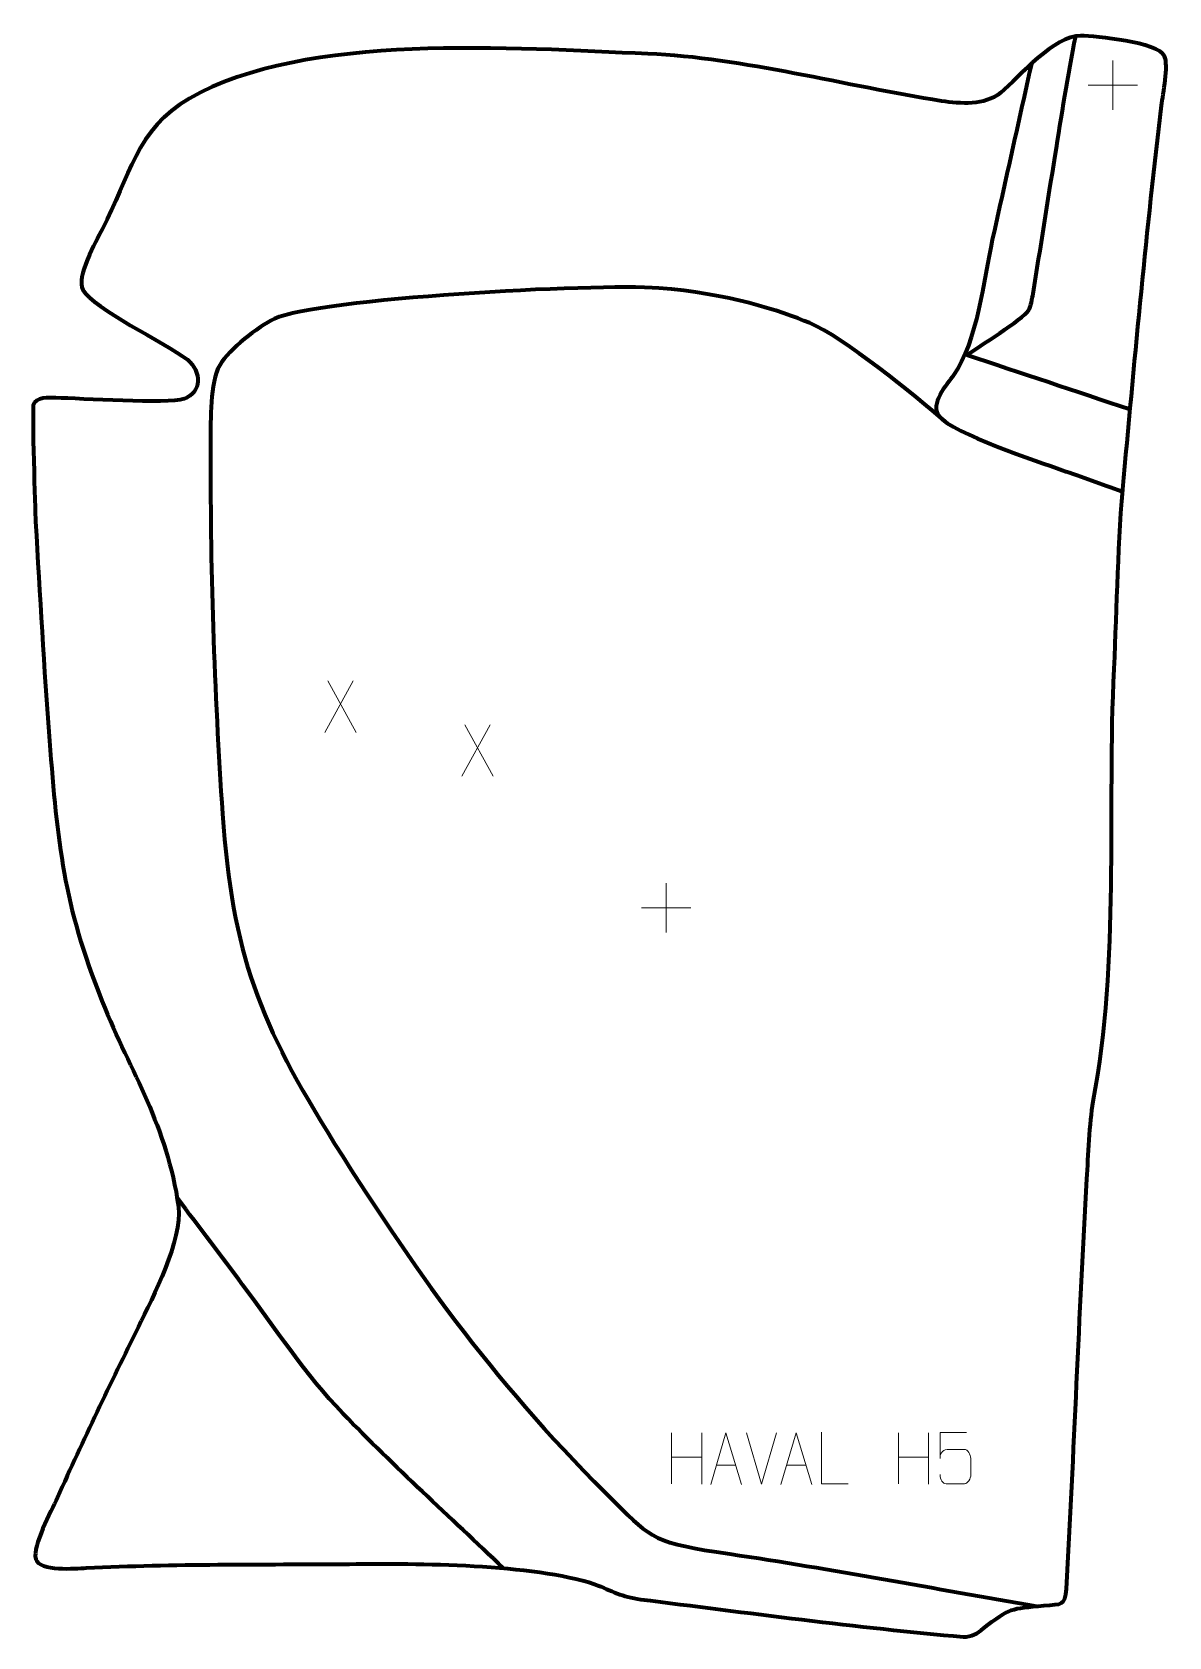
# Model space of a CAD drawing. Header units: millimetres. Extents: x -559 to -8, y 20 to 798.
import ezdxf

# ---------------------------------------------------------------- set-up
doc = ezdxf.new("R2010")
doc.units = ezdxf.units.MM
doc.header["$MEASUREMENT"] = 0
doc.layers.add('layer 2', color=7, linetype='Continuous')
doc.layers.add('layer 3', color=7, linetype='Continuous')

msp = doc.modelspace()

# ---------------------------------------------------------------- linework, layer by layer
at = {"layer": 'layer 2', "color": 142, "lineweight": 158}
for points, knots in [([(-105.7745, 641.2326), (-100.2677, 644.9601), (-78.406, 658.7714), (-75.8683, 662.7525), (-75.8683, 662.7525), (-74.4634, 664.9565), (-74.0492, 668.3901), (-73.6203, 670.9343), (-73.6203, 670.9343), (-69.9302, 693.1255), (-66.5155, 715.5302), (-62.8912, 737.7659), (-62.8912, 737.7659), (-59.7267, 757.1804), (-56.8161, 776.5131), (-52.8675, 795.7848)], [0, 0, 0, 0, 0.2, 0.2, 0.2, 0.2, 0.4, 0.4, 0.4, 0.4, 0.6, 0.6, 0.6, 0.6, 1, 1, 1, 1]), ([(-74.4327, 782.4156), (-80.7445, 753.9829), (-87.0565, 725.5502), (-93.3684, 697.1175), (-93.3684, 697.1175), (-97.5937, 677.3154), (-100.5819, 647.842), (-112.1917, 631.4361), (-112.1917, 631.4361), (-115.5457, 626.6964), (-123.8156, 617.5061), (-119.163, 611.6104), (-119.163, 611.6104), (-112.5205, 603.1931), (-71.2243, 589.6565), (-59.4639, 585.485), (-59.4639, 585.485), (-49.9188, 582.0994), (-40.2624, 578.8133), (-30.7759, 575.2856), (-30.7759, 575.2856), (-30.7759, 575.2856), (-30.2105, 575.0739), (-30.2105, 575.0739)], [0, 0, 0, 0, 0.14285714, 0.14285714, 0.14285714, 0.14285714, 0.28571429, 0.28571429, 0.28571429, 0.28571429, 0.42857143, 0.42857143, 0.42857143, 0.42857143, 0.57142857, 0.57142857, 0.57142857, 0.57142857, 0.71428571, 0.71428571, 0.71428571, 0.71428571, 1, 1, 1, 1]), ([(-116.2086, 608.956), (-130.4929, 621.409), (-165.8451, 650.1714), (-181.9246, 656.7761), (-181.9246, 656.7761), (-195.8075, 662.4786), (-221.7971, 671.2236), (-255.0716, 673.6753), (-255.0716, 673.6753), (-285.8054, 675.9397), (-420.5718, 668.6781), (-441.2719, 658.7372), (-441.2719, 658.7372), (-449.6265, 654.7251), (-462.9716, 644.2396), (-467.8607, 636.3702), (-467.8607, 636.3702), (-472.7648, 627.7015), (-472.2178, 609.6681), (-472.2989, 599.5272), (-472.2989, 599.5272), (-472.665, 540.4832), (-470.5725, 477.6421), (-466.5119, 418.8235), (-466.5119, 418.8235), (-461.8194, 350.8505), (-448.4597, 316.8864), (-412.1547, 258.9685), (-412.1547, 258.9685), (-369.7945, 191.6067), (-332.536, 140.6895), (-275.9172, 84.7979), (-275.9172, 84.7979), (-258.4233, 67.529), (-257.3533, 65.5507), (-220.5662, 60.1429), (-220.5662, 60.1429), (-170.8636, 52.8366), (-121.2457, 43.3251), (-71.7155, 34.8166)], [0, 0, 0, 0, 0.09090909, 0.09090909, 0.09090909, 0.09090909, 0.18181818, 0.18181818, 0.18181818, 0.18181818, 0.27272727, 0.27272727, 0.27272727, 0.27272727, 0.36363636, 0.36363636, 0.36363636, 0.36363636, 0.45454545, 0.45454545, 0.45454545, 0.45454545, 0.54545455, 0.54545455, 0.54545455, 0.54545455, 0.63636364, 0.63636364, 0.63636364, 0.63636364, 0.72727273, 0.72727273, 0.72727273, 0.72727273, 0.81818182, 0.81818182, 0.81818182, 0.81818182, 1, 1, 1, 1]), ([(-330.379, 53.2592), (-356.1422, 78.0543), (-383.3752, 102.5823), (-408.1741, 128.2109), (-408.1741, 128.2109), (-426.0521, 146.687), (-441.1638, 169.8474), (-456.6036, 190.4981), (-456.6036, 190.4981), (-467.1075, 204.503), (-477.6752, 218.46), (-488.2003, 232.449), (-488.2003, 232.449), (-488.2003, 232.449), (-488.5743, 232.9463), (-488.5743, 232.9463)], [0, 0, 0, 0, 0.2, 0.2, 0.2, 0.2, 0.4, 0.4, 0.4, 0.4, 0.6, 0.6, 0.6, 0.6, 1, 1, 1, 1])]:
    msp.add_open_spline(points, degree=3, knots=knots, dxfattribs=at)
at = {"layer": 'layer 2', "color": 250, "lineweight": 9}
for points in [[(-34.9198, 783.9916), (-34.9198, 783.9916), (-34.9198, 760.0137), (-34.9198, 760.0137)], [(-46.9087, 772.0026), (-46.9087, 772.0026), (-22.9308, 772.0026), (-22.9308, 772.0026)], [(-403.1773, 483.2498), (-403.1773, 483.2498), (-416.9179, 458.354), (-416.9179, 458.354)], [(-415.4633, 483.2498), (-415.4633, 483.2498), (-401.7227, 458.2963), (-401.7227, 458.2963)], [(-336.7599, 462.0722), (-336.7599, 462.0722), (-350.5005, 437.1764), (-350.5005, 437.1764)], [(-349.0459, 462.0722), (-349.0459, 462.0722), (-335.3053, 437.1187), (-335.3053, 437.1187)], [(-251.4612, 385.2589), (-251.4612, 385.2589), (-251.4612, 361.281), (-251.4612, 361.281)], [(-263.4501, 373.2699), (-263.4501, 373.2699), (-239.4722, 373.2699), (-239.4722, 373.2699)], [(-248.8663, 118.8921), (-248.8663, 118.8921), (-248.8663, 94.1146), (-248.8663, 94.1146)], [(-234.223, 118.8921), (-234.223, 118.8921), (-234.223, 93.9386), (-234.223, 93.9386)], [(-205.2425, 93.9385), (-205.2425, 93.9385), (-212.5643, 118.8921), (-212.5643, 118.8921)], [(-197.9206, 118.8921), (-197.9206, 118.8921), (-205.2424, 93.9385), (-205.2424, 93.9385)], [(-138.8663, 118.8921), (-138.8663, 118.8921), (-138.8663, 94.1146), (-138.8663, 94.1146)], [(-124.223, 118.8921), (-124.223, 118.8921), (-124.223, 93.9386), (-124.223, 93.9386)], [(-248.8663, 107.0098), (-248.8663, 107.0098), (-234.223, 107.0102), (-234.223, 107.0102)], [(-227.1102, 103.108), (-227.1102, 103.108), (-217.6145, 103.108), (-217.6145, 103.108)], [(-193.1102, 103.108), (-193.1102, 103.108), (-183.6145, 103.108), (-183.6145, 103.108)], [(-138.8663, 107.0098), (-138.8663, 107.0098), (-124.223, 107.0102), (-124.223, 107.0102)]]:
    msp.add_open_spline(points, degree=3, dxfattribs=at)
at = {"layer": 'layer 2', "color": 142, "lineweight": 158}
msp.add_open_spline([(-26.5628, 614.7646), (-52.9667, 623.5872), (-79.3706, 632.41), (-105.7745, 641.2326)], degree=3, dxfattribs=at)
at = {"layer": 'layer 2', "color": 250, "lineweight": 9}
for points, knots in [([(-229.8328, 93.8586), (-229.8328, 93.8586), (-222.4618, 118.8121), (-222.4618, 118.8121), (-222.4618, 118.8121), (-222.4618, 118.8121), (-214.8919, 93.8586), (-214.8919, 93.8586)], [0, 0, 0, 0, 0.33333333, 0.33333333, 0.33333333, 0.33333333, 1, 1, 1, 1]), ([(-195.8328, 93.8586), (-195.8328, 93.8586), (-188.4618, 118.8121), (-188.4618, 118.8121), (-188.4618, 118.8121), (-188.4618, 118.8121), (-180.8919, 93.8586), (-180.8919, 93.8586)], [0, 0, 0, 0, 0.33333333, 0.33333333, 0.33333333, 0.33333333, 1, 1, 1, 1]), ([(-163.2054, 94.1861), (-163.2054, 94.1861), (-176.1545, 94.1861), (-176.1545, 94.1861), (-176.1545, 94.1861), (-176.1545, 94.1861), (-176.1545, 119.1397), (-176.1545, 119.1397)], [0, 0, 0, 0, 0.33333333, 0.33333333, 0.33333333, 0.33333333, 1, 1, 1, 1]), ([(-105.8431, 119.0464), (-105.8431, 119.0464), (-118.6948, 119.0464), (-118.6948, 119.0464), (-118.6948, 119.0464), (-118.6945, 114.8158), (-118.6945, 110.5849), (-118.6948, 106.3537), (-118.6948, 106.3537), (-118.6951, 109.6638), (-117.0641, 110.7356), (-114.2521, 110.7961), (-114.2521, 110.7961), (-111.8125, 110.7964), (-109.373, 110.7964), (-106.9338, 110.7961), (-106.9338, 110.7961), (-105.284, 110.8029), (-103.8091, 108.4224), (-103.7806, 106.3537), (-103.7806, 106.3537), (-103.7809, 103.7664), (-103.7809, 101.1788), (-103.7806, 98.5911), (-103.7806, 98.5911), (-103.7344, 96.6317), (-105.2338, 94.1954), (-106.8597, 94.1369), (-106.8597, 94.1369), (-108.8162, 94.1372), (-113.7112, 94.1372), (-115.6682, 94.1369), (-115.6682, 94.1369), (-117.5137, 94.1281), (-118.6208, 96.0929), (-118.6416, 98.644)], [0, 0, 0, 0, 0.1, 0.1, 0.1, 0.1, 0.2, 0.2, 0.2, 0.2, 0.3, 0.3, 0.3, 0.3, 0.4, 0.4, 0.4, 0.4, 0.5, 0.5, 0.5, 0.5, 0.6, 0.6, 0.6, 0.6, 0.7, 0.7, 0.7, 0.7, 0.8, 0.8, 0.8, 0.8, 1, 1, 1, 1])]:
    msp.add_open_spline(points, degree=3, knots=knots, dxfattribs=at)
at = {"layer": 'layer 3', "color": 242, "lineweight": 158}
msp.add_open_spline([(-482.552, 765.5698), (-426.6282, 797.7414), (-324.6176, 789.8894), (-260.2951, 787.2065), (-260.2951, 787.2065), (-214.6718, 785.3035), (-163.8212, 771.4728), (-118.0275, 764.331), (-118.0275, 764.331), (-108.6262, 762.9617), (-97.2513, 762.0633), (-89.3285, 768.2768), (-89.3285, 768.2768), (-80.2647, 776.4461), (-63.0185, 796.0652), (-50.5423, 795.9808), (-50.5423, 795.9808), (-43.1238, 795.7939), (-12.9998, 792.8035), (-9.8863, 786.1473), (-9.8863, 786.1473), (-7.745, 781.5693), (-10.6316, 767.8836), (-11.3361, 762.1169), (-11.3361, 762.1169), (-18.5189, 702.2017), (-24.049, 641.8944), (-29.626, 581.8019), (-29.626, 581.8019), (-32.4519, 551.3519), (-32.8198, 519.8469), (-34.2991, 489.1484), (-34.2991, 489.1484), (-37.6682, 419.2378), (-31.4843, 348.2051), (-44.406, 279.4165), (-44.406, 279.4165), (-46.2814, 268.8564), (-46.8136, 252.9056), (-47.4589, 242.0243), (-47.4589, 242.0243), (-51.3678, 175.7917), (-53.6085, 109.4797), (-57.4682, 43.1714), (-57.4682, 43.1714), (-57.9442, 34.9928), (-59.5793, 35.9667), (-68.3739, 35.1286), (-68.3739, 35.1286), (-84.2498, 33.6158), (-84.9286, 34.1809), (-97.5983, 24.1571), (-97.5983, 24.1571), (-100.9454, 21.509), (-103.1299, 19.9419), (-107.5055, 19.986), (-107.5055, 19.986), (-158.0561, 24.3918), (-213.2028, 31.7599), (-263.7748, 38.1415), (-263.7748, 38.1415), (-272.9754, 39.3025), (-277.7533, 42.2257), (-286.1131, 45.5052), (-286.1131, 45.5052), (-316.1736, 55.4899), (-372.1828, 55.6128), (-404.8826, 55.2555), (-404.8826, 55.2555), (-447.8248, 54.9212), (-489.676, 55.5097), (-532.6718, 53.3412), (-532.6718, 53.3412), (-537.5505, 53.0952), (-555.3778, 51.612), (-557.0431, 57.6911), (-557.0431, 57.6911), (-558.8204, 64.1789), (-549.5328, 80.6428), (-546.5146, 87.4604), (-546.5146, 87.4604), (-534.0547, 115.5193), (-520.8076, 142.7036), (-507.3099, 170.2519), (-507.3099, 170.2519), (-500.2459, 184.6827), (-485.9074, 212.5323), (-487.8544, 228.3074), (-487.8544, 228.3074), (-493.504, 268.1344), (-510.4209, 292.2697), (-524.9959, 328.2389), (-524.9959, 328.2389), (-543.6538, 375.0357), (-546.5154, 404.6757), (-550.3889, 454.2427), (-550.3889, 454.2427), (-553.1256, 489.4824), (-555.0403, 525.0024), (-557.1191, 560.3022), (-557.1191, 560.3022), (-557.4364, 566.2741), (-558.8172, 614.3639), (-558.2422, 616.7352), (-558.2422, 616.7352), (-557.1705, 621.1547), (-550.7224, 620.4429), (-547.2551, 620.435), (-547.2551, 620.435), (-535.5575, 620.2259), (-493.1484, 617.2987), (-485.1731, 619.9993), (-485.1731, 619.9993), (-476.5505, 622.9191), (-476.5082, 633.1895), (-483.5348, 639.014), (-483.5348, 639.014), (-494.3573, 647.2231), (-529.2187, 663.7958), (-534.2219, 672.7671), (-534.2219, 672.7671), (-537.6906, 678.987), (-527.9306, 696.1448), (-524.8136, 702.1288), (-524.8136, 702.1288), (-511.6499, 727.4008), (-508.4283, 750.6838), (-482.552, 765.5698)], degree=3, knots=[0, 0, 0, 0, 0.03030303, 0.03030303, 0.03030303, 0.03030303, 0.06060606, 0.06060606, 0.06060606, 0.06060606, 0.09090909, 0.09090909, 0.09090909, 0.09090909, 0.12121212, 0.12121212, 0.12121212, 0.12121212, 0.15151515, 0.15151515, 0.15151515, 0.15151515, 0.18181818, 0.18181818, 0.18181818, 0.18181818, 0.21212121, 0.21212121, 0.21212121, 0.21212121, 0.24242424, 0.24242424, 0.24242424, 0.24242424, 0.27272727, 0.27272727, 0.27272727, 0.27272727, 0.3030303, 0.3030303, 0.3030303, 0.3030303, 0.33333333, 0.33333333, 0.33333333, 0.33333333, 0.36363636, 0.36363636, 0.36363636, 0.36363636, 0.39393939, 0.39393939, 0.39393939, 0.39393939, 0.42424242, 0.42424242, 0.42424242, 0.42424242, 0.45454545, 0.45454545, 0.45454545, 0.45454545, 0.48484848, 0.48484848, 0.48484848, 0.48484848, 0.51515152, 0.51515152, 0.51515152, 0.51515152, 0.54545455, 0.54545455, 0.54545455, 0.54545455, 0.57575758, 0.57575758, 0.57575758, 0.57575758, 0.60606061, 0.60606061, 0.60606061, 0.60606061, 0.63636364, 0.63636364, 0.63636364, 0.63636364, 0.66666667, 0.66666667, 0.66666667, 0.66666667, 0.6969697, 0.6969697, 0.6969697, 0.6969697, 0.72727273, 0.72727273, 0.72727273, 0.72727273, 0.75757576, 0.75757576, 0.75757576, 0.75757576, 0.78787879, 0.78787879, 0.78787879, 0.78787879, 0.81818182, 0.81818182, 0.81818182, 0.81818182, 0.84848485, 0.84848485, 0.84848485, 0.84848485, 0.87878788, 0.87878788, 0.87878788, 0.87878788, 0.90909091, 0.90909091, 0.90909091, 0.90909091, 0.93939394, 0.93939394, 0.93939394, 0.93939394, 1, 1, 1, 1], dxfattribs=at)

doc.saveas('drawing.dxf')
